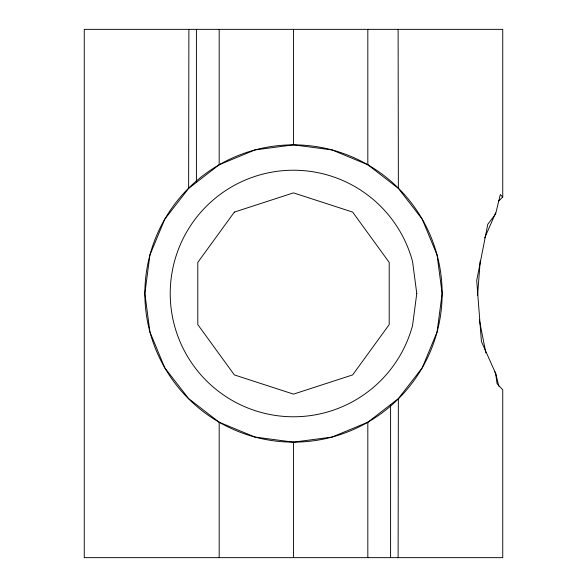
<?xml version="1.0" encoding="UTF-8"?>
<svg xmlns="http://www.w3.org/2000/svg" width="587" height="587" viewBox="0 0 587 587"><rect width="100%" height="100%" fill="white"/><g stroke="black" fill="none" stroke-linecap="round" stroke-linejoin="round"><path stroke-width="0.88" d="M188.64 188.39L219.178 164.771L255.029 149.92L293.5 144.857L331.971 149.92L367.822 164.771L398.36 188.39L422.229 219.178L437.08 255.029L442.143 293.5L437.08 331.971L422.229 367.822L398.36 398.61L367.822 422.229L331.971 437.08L293.5 442.143L255.029 437.08L219.178 422.229L188.64 398.61L164.771 367.822L149.92 331.971L144.857 293.5L149.92 255.029L164.771 219.178L188.64 188.39L188.882 29.35M398.118 557.65L398.36 398.61M477.554 295.621L480.225 260.944M484.693 237.94L495.611 212.971M498.312 201.385L502.736 196.975L502.736 29.35L84.264 29.35L84.264 557.65L502.736 557.65L502.736 389.812L497.086 383.7L495.611 373.31L481.421 341.575L476.71 280.432L487.79 224.278L495.611 214.013L500.315 194.568L502.736 196.975M494.57 371.622L495.611 372.987L498.818 386.246M479.352 319.937L485.853 352.919M398.118 29.35L398.36 188.39M390.59 404.759L390.59 557.65M367.822 29.35L367.822 164.771M367.822 422.229L367.822 557.65M293.5 29.35L293.5 144.857M293.5 442.143L293.5 557.65M219.178 29.35L219.178 164.771A148.643 148.643 0 0 0 219.178 422.229L219.178 557.65M196.41 29.35L196.41 182.241M219.178 422.229A148.643 148.643 0 0 0 442.143 293.5A148.643 148.643 0 0 0 219.178 164.771M416.77 293.5L412.573 325.403A123.27 123.27 0 0 1 222.796 394.479A123.27 123.27 0 0 1 222.796 192.521A123.27 123.27 0 0 1 412.573 261.597L416.77 293.5M234.352 212.09L197.797 262.404L197.797 324.596L234.352 374.91L293.5 394.126L352.648 374.91L389.203 324.596L389.203 262.404L352.648 212.09L293.5 192.874L234.352 212.09"/></g></svg>
